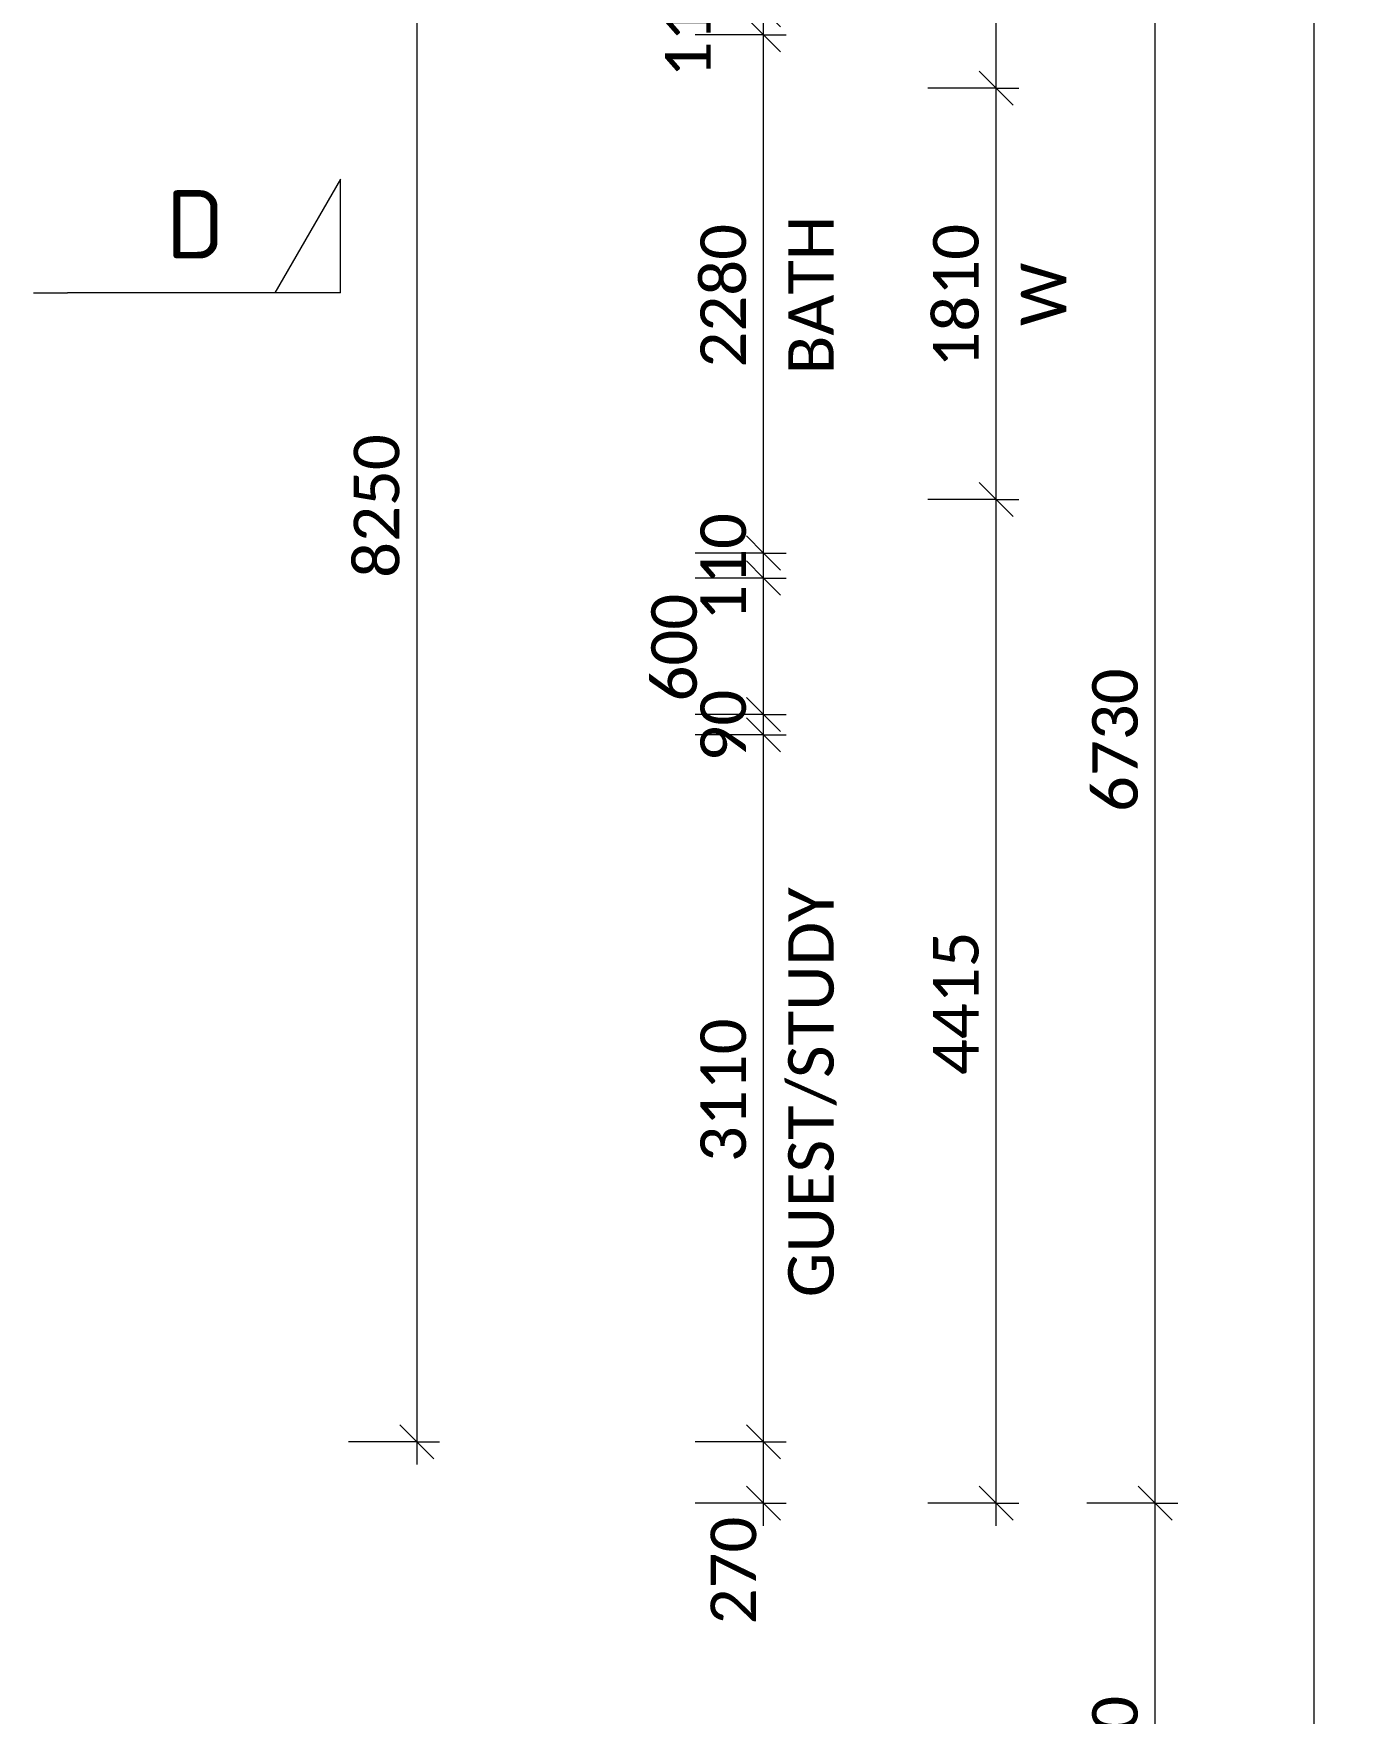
# Model space of a CAD drawing. Header units: millimetres. Extents: x 20072 to 46909, y 1130 to 33990.
# Drawn here: x 41125 to 46909, y 8665 to 16054 of the extents above; entities that cross this region are included whole.
import ezdxf

# ---------------------------------------------------------------- set-up
doc = ezdxf.new("R2010")
doc.units = ezdxf.units.MM
for name, color, linetype, lineweight in [('A-ANNO-DIMS', 211, 'Continuous', 9), ('A-ANNO-DIMS-100', 211, 'Continuous', 9), ('G-ANNO-SYMB', 111, 'Continuous', 9)]:
    doc.layers.add(name, color=color, linetype=linetype, lineweight=lineweight)
doc.styles.add('Calibri_4', font='calibri.ttf', dxfattribs={"height": 300})
doc.styles.add('Calibri_5', font='calibri.ttf', dxfattribs={"height": 200})
doc.styles.add('ISOCPEUR_2', font='ISOCPEUR.ttf', dxfattribs={"height": 300})
doc.dimstyles.new('2_0mm_Calibrii', dxfattribs={"dimscale": 304.8, "dimtxt": 235.469685, "dimasz": 0.492126, "dimexe": 0.328084, "dimexo": 0.0625, "dimgap": 0, "dimtad": 1, "dimdec": 0, "dimzin": 0, "dimdsep": 46, "dimtxsty": 'Calibri_5', "dimblk1": 'OBLIQUE', "dimblk2": 'OBLIQUE', "dimsah": 1, "dimcen": 0.09, "dimdle": 0.328084, "dimazin": 0, "dimtfac": 1, "dimtdec": 4, "dimtix": 1, "dimtmove": 0, "dimatfit": 3, "dimfxl": 0.984252, "dimfxlon": 1, "dimtvp": 1, "dimtolj": 1, "dimtzin": 0, "dimarcsym": 2})
doc.dimstyles.new('2_0mm_Calibrii_1', dxfattribs={"dimscale": 304.8, "dimtxt": 235.469685, "dimasz": 0.492126, "dimexe": 0.328084, "dimexo": 0.0625, "dimgap": 0, "dimtad": 1, "dimdec": 0, "dimzin": 0, "dimdsep": 46, "dimtxsty": 'Calibri_5', "dimblk1": 'OBLIQUE', "dimblk2": 'OBLIQUE', "dimsah": 1, "dimcen": 0.09, "dimdle": 0.328084, "dimazin": 0, "dimtfac": 1, "dimtdec": 4, "dimtix": 1, "dimtmove": 2, "dimatfit": 3, "dimfxl": 0.984252, "dimfxlon": 1, "dimtvp": 1, "dimtolj": 1, "dimtzin": 0, "dimarcsym": 2})
doc.dimstyles.new('3_0mm_CALIBRI', dxfattribs={"dimscale": 304.8, "dimtxt": 353.204527, "dimasz": 0.492126, "dimexe": 0.492126, "dimexo": 0.0625, "dimgap": 0, "dimtad": 1, "dimdec": 0, "dimzin": 0, "dimdsep": 46, "dimtxsty": 'Calibri_4', "dimblk1": 'OBLIQUE', "dimblk2": 'OBLIQUE', "dimsah": 1, "dimcen": 0.09, "dimdle": 0.328084, "dimazin": 0, "dimtfac": 1, "dimtdec": 4, "dimtix": 1, "dimtmove": 0, "dimatfit": 3, "dimfxl": 1.968504, "dimfxlon": 1, "dimtvp": 1, "dimtolj": 1, "dimtzin": 0, "dimarcsym": 2})

# ---------------------------------------------------------------- blocks, each defined once
blk = doc.blocks.new('DIMBLOCK1-2_ MID GROUND FLOOR')
at = {"layer": 'A-ANNO-DIMS-100'}
for p, q in [((46759.3, 7179.5), (46759.3, 28399.5)), ((46759.3, 28299.5), (46684.3, 28374.5)), ((46759.3, 28299.5), (46159.3, 28299.5)), ((46759.3, 28299.5), (46834.3, 28224.5)), ((46759.3, 28299.5), (46909.3, 28299.5)), ((46759.3, 7279.5), (46684.3, 7354.5)), ((46759.3, 7279.5), (46159.3, 7279.5)), ((46759.3, 7279.5), (46834.3, 7204.5)), ((46759.3, 7279.5), (46909.3, 7279.5))]:
    blk.add_line(p, q, dxfattribs=at)
at = {"layer": 'A-ANNO-DIMS-100', "color": 0, "insert": (46343.5, 17181.5), "char_height": 300, "width": 1459.14, "attachment_point": 1, "rotation": 90, "line_spacing_factor": 1.158048, "style": 'Calibri_4'}
blk.add_mtext('21020', dxfattribs=at)
blk = doc.blocks.new('_Oblique')
at = {"color": 0, "linetype": 'ByBlock', "lineweight": -2}
blk.add_line((-0.5, -0.5), (0.5, 0.5), dxfattribs=at)
blk = doc.blocks.new('DIMBLOCK3-2_ MID GROUND FLOOR')
at = {"layer": 'A-ANNO-DIMS-100'}
for p, q in [((46059.3, 9589.5), (45984.3, 9664.5)), ((46059.3, 9589.5), (45759.3, 9589.5)), ((46059.3, 7179.5), (46059.3, 9589.5)), ((46059.3, 9589.5), (46134.3, 9514.5)), ((46059.3, 9589.5), (46159.3, 9589.5)), ((46059.3, 7279.5), (45984.3, 7354.5)), ((46059.3, 7279.5), (45759.3, 7279.5)), ((46059.3, 7279.5), (46134.3, 7204.5)), ((46059.3, 7279.5), (46159.3, 7279.5))]:
    blk.add_line(p, q, dxfattribs=at)
at = {"layer": 'A-ANNO-DIMS-100', "color": 0, "insert": (45782.1, 8110.2), "char_height": 200, "width": 778.208, "attachment_point": 1, "rotation": 90, "line_spacing_factor": 1.158048, "style": 'Calibri_5'}
blk.add_mtext('2310', dxfattribs=at)
blk = doc.blocks.new('DIMBLOCK4-2_ MID GROUND FLOOR')
at = {"layer": 'A-ANNO-DIMS-100'}
for p, q in [((46059.3, 16319.5), (45984.3, 16394.5)), ((46059.3, 16319.5), (45759.3, 16319.5)), ((46059.3, 9589.5), (46059.3, 16319.5)), ((46059.3, 16319.5), (46134.3, 16244.5)), ((46059.3, 16319.5), (46159.3, 16319.5)), ((46059.3, 9589.5), (45984.3, 9664.5)), ((46059.3, 9589.5), (45759.3, 9589.5)), ((46059.3, 9589.5), (46134.3, 9514.5)), ((46059.3, 9589.5), (46159.3, 9589.5))]:
    blk.add_line(p, q, dxfattribs=at)
at = {"layer": 'A-ANNO-DIMS-100', "color": 0, "insert": (45782.1, 12630.2), "char_height": 200, "width": 778.208, "attachment_point": 1, "rotation": 90, "line_spacing_factor": 1.158048, "style": 'Calibri_5'}
blk.add_mtext('6730', dxfattribs=at)
blk = doc.blocks.new('Section - Atria Section Head - Tail-1417894-2_ MID GROUND FLOOR')
at = {"layer": 'G-ANNO-SYMB'}
for p, q in [((-12, 5), (-9.113, 0)), ((-12, 0), (-12, 5)), ((-12, 0), (0, 0))]:
    blk.add_line(p, q, dxfattribs=at)
blk = doc.blocks.new('DIMBLOCK23-2_ MID GROUND FLOOR')
at = {"layer": 'A-ANNO-DIMS-100'}
for p, q in [((45359.3, 14004.5), (45284.3, 14079.5)), ((45359.3, 14004.5), (45059.3, 14004.5)), ((45359.3, 9489.5), (45359.3, 14004.5)), ((45359.3, 14004.5), (45434.3, 13929.5)), ((45359.3, 14004.5), (45459.3, 14004.5)), ((45359.3, 9589.5), (45284.3, 9664.5)), ((45359.3, 9589.5), (45059.3, 9589.5)), ((45359.3, 9589.5), (45434.3, 9514.5)), ((45359.3, 9589.5), (45459.3, 9589.5))]:
    blk.add_line(p, q, dxfattribs=at)
at = {"layer": 'A-ANNO-DIMS-100', "color": 0, "insert": (45082.1, 11472.7), "char_height": 200, "width": 778.208, "attachment_point": 1, "rotation": 90, "line_spacing_factor": 1.158048, "style": 'Calibri_5'}
blk.add_mtext('4415', dxfattribs=at)
blk = doc.blocks.new('DIMBLOCK24-2_ MID GROUND FLOOR')
at = {"layer": 'A-ANNO-DIMS-100'}
for p, q in [((45359.3, 15814.5), (45284.3, 15889.5)), ((45359.3, 15814.5), (45059.3, 15814.5)), ((45359.3, 14004.5), (45359.3, 15814.5)), ((45359.3, 15814.5), (45434.3, 15739.5)), ((45359.3, 15814.5), (45459.3, 15814.5)), ((45359.3, 14004.5), (45284.3, 14079.5)), ((45359.3, 14004.5), (45059.3, 14004.5)), ((45359.3, 14004.5), (45434.3, 13929.5)), ((45359.3, 14004.5), (45459.3, 14004.5))]:
    blk.add_line(p, q, dxfattribs=at)
at = {"layer": 'A-ANNO-DIMS-100', "color": 0, "char_height": 200, "attachment_point": 1, "rotation": 90, "line_spacing_factor": 1.158048, "style": 'Calibri_5'}
for s, insert, width in [('1810', (45082.1, 14585.2), 778.208), ('W', (45468.1, 14768.6), 338.15)]:
    blk.add_mtext(s, dxfattribs=dict(at, insert=insert, width=width))
blk = doc.blocks.new('DIMBLOCK25-2_ MID GROUND FLOOR')
at = {"layer": 'A-ANNO-DIMS-100'}
for p, q in [((45359.3, 17939.5), (45284.3, 18014.5)), ((45359.3, 17939.5), (45059.3, 17939.5)), ((45359.3, 15814.5), (45359.3, 17939.5)), ((45359.3, 17939.5), (45434.3, 17864.5)), ((45359.3, 17939.5), (45459.3, 17939.5)), ((45359.3, 15814.5), (45284.3, 15889.5)), ((45359.3, 15814.5), (45059.3, 15814.5)), ((45359.3, 15814.5), (45434.3, 15739.5)), ((45359.3, 15814.5), (45459.3, 15814.5))]:
    blk.add_line(p, q, dxfattribs=at)
at = {"layer": 'A-ANNO-DIMS-100', "color": 0, "insert": (45082.1, 16552.7), "char_height": 200, "width": 778.208, "attachment_point": 1, "rotation": 90, "line_spacing_factor": 1.158048, "style": 'Calibri_5'}
blk.add_mtext('2125', dxfattribs=at)
blk = doc.blocks.new('DIMBLOCK62-2_ MID GROUND FLOOR')
at = {"layer": 'A-ANNO-DIMS-100'}
for p, q in [((44336, 9859.5), (44261, 9934.5)), ((44336, 9859.5), (44036, 9859.5)), ((44336, 9489.5), (44336, 9859.5)), ((44336, 9859.5), (44411, 9784.5)), ((44336, 9859.5), (44436, 9859.5)), ((44336, 9589.5), (44261, 9664.5)), ((44336, 9589.5), (44036, 9589.5)), ((44336, 9589.5), (44411, 9514.5)), ((44336, 9589.5), (44436, 9589.5))]:
    blk.add_line(p, q, dxfattribs=at)
at = {"layer": 'A-ANNO-DIMS-100', "color": 0, "insert": (44103.8, 9056.5), "char_height": 200, "width": 583.656, "attachment_point": 1, "rotation": 90, "line_spacing_factor": 1.158048, "style": 'Calibri_5'}
blk.add_mtext('270', dxfattribs=at)
blk = doc.blocks.new('DIMBLOCK63-2_ MID GROUND FLOOR')
at = {"layer": 'A-ANNO-DIMS-100'}
for p, q in [((44336, 12969.5), (44261, 13044.5)), ((44336, 12969.5), (44036, 12969.5)), ((44336, 9859.5), (44336, 12969.5)), ((44336, 12969.5), (44411, 12894.5)), ((44336, 12969.5), (44436, 12969.5)), ((44336, 9859.5), (44261, 9934.5)), ((44336, 9859.5), (44036, 9859.5)), ((44336, 9859.5), (44411, 9784.5)), ((44336, 9859.5), (44436, 9859.5))]:
    blk.add_line(p, q, dxfattribs=at)
at = {"layer": 'A-ANNO-DIMS-100', "color": 0, "char_height": 200, "attachment_point": 1, "rotation": 90, "line_spacing_factor": 1.158048, "style": 'Calibri_5'}
for s, insert, width in [('GUEST/STUDY', (44444.9, 10495.7), 2204.923), ('3110', (44058.8, 11090.2), 778.208)]:
    blk.add_mtext(s, dxfattribs=dict(at, insert=insert, width=width))
blk = doc.blocks.new('DIMBLOCK64-2_ MID GROUND FLOOR')
at = {"layer": 'A-ANNO-DIMS-100'}
for p, q in [((44336, 13059.5), (44261, 13134.5)), ((44336, 13059.5), (44036, 13059.5)), ((44336, 12969.5), (44261, 13044.5)), ((44336, 12969.5), (44336, 13059.5)), ((44336, 13059.5), (44411, 12984.5)), ((44336, 13059.5), (44436, 13059.5)), ((44336, 12969.5), (44036, 12969.5)), ((44336, 12969.5), (44411, 12894.5)), ((44336, 12969.5), (44436, 12969.5))]:
    blk.add_line(p, q, dxfattribs=at)
at = {"layer": 'A-ANNO-DIMS-100', "color": 0, "insert": (44058.8, 12852.3), "char_height": 200, "width": 389.104, "attachment_point": 1, "rotation": 90, "line_spacing_factor": 1.158048, "style": 'Calibri_5'}
blk.add_mtext('90', dxfattribs=at)
blk = doc.blocks.new('DIMBLOCK65-2_ MID GROUND FLOOR')
at = {"layer": 'A-ANNO-DIMS-100'}
for p, q in [((44336, 13659.5), (44261, 13734.5)), ((44336, 13659.5), (44036, 13659.5)), ((44336, 13059.5), (44336, 13659.5)), ((44336, 13659.5), (44411, 13584.5)), ((44336, 13659.5), (44436, 13659.5)), ((44336, 13059.5), (44261, 13134.5)), ((44336, 13059.5), (44036, 13059.5)), ((44336, 13059.5), (44411, 12984.5)), ((44336, 13059.5), (44436, 13059.5))]:
    blk.add_line(p, q, dxfattribs=at)
at = {"layer": 'A-ANNO-DIMS-100', "color": 0, "insert": (43842.6, 13116.3), "char_height": 200, "width": 583.656, "attachment_point": 1, "rotation": 90, "line_spacing_factor": 1.158048, "style": 'Calibri_5'}
blk.add_mtext('600', dxfattribs=at)
blk = doc.blocks.new('DIMBLOCK66-2_ MID GROUND FLOOR')
at = {"layer": 'A-ANNO-DIMS-100'}
for p, q in [((44336, 13769.5), (44261, 13844.5)), ((44336, 13769.5), (44036, 13769.5)), ((44336, 13659.5), (44336, 13769.5)), ((44336, 13769.5), (44411, 13694.5)), ((44336, 13769.5), (44436, 13769.5)), ((44336, 13659.5), (44261, 13734.5)), ((44336, 13659.5), (44036, 13659.5)), ((44336, 13659.5), (44411, 13584.5)), ((44336, 13659.5), (44436, 13659.5))]:
    blk.add_line(p, q, dxfattribs=at)
at = {"layer": 'A-ANNO-DIMS-100', "color": 0, "insert": (44058.8, 13471.3), "char_height": 200, "width": 583.656, "attachment_point": 1, "rotation": 90, "line_spacing_factor": 1.158048, "style": 'Calibri_5'}
blk.add_mtext('110', dxfattribs=at)
blk = doc.blocks.new('DIMBLOCK67-2_ MID GROUND FLOOR')
at = {"layer": 'A-ANNO-DIMS-100'}
for p, q in [((44336, 16049.5), (44261, 16124.5)), ((44336, 16049.5), (44036, 16049.5)), ((44336, 13769.5), (44336, 16049.5)), ((44336, 16049.5), (44411, 15974.5)), ((44336, 16049.5), (44436, 16049.5)), ((44336, 13769.5), (44261, 13844.5)), ((44336, 13769.5), (44036, 13769.5)), ((44336, 13769.5), (44411, 13694.5)), ((44336, 13769.5), (44436, 13769.5))]:
    blk.add_line(p, q, dxfattribs=at)
at = {"layer": 'A-ANNO-DIMS-100', "color": 0, "char_height": 200, "attachment_point": 1, "rotation": 90, "line_spacing_factor": 1.158048, "style": 'Calibri_5'}
for s, insert, width in [('BATH', (44444.9, 14556.3), 847.691), ('2280', (44058.8, 14585.2), 778.208)]:
    blk.add_mtext(s, dxfattribs=dict(at, insert=insert, width=width))
blk = doc.blocks.new('DIMBLOCK68-2_ MID GROUND FLOOR')
at = {"layer": 'A-ANNO-DIMS-100'}
for p, q in [((44336, 16159.5), (44261, 16234.5)), ((44336, 16159.5), (44036, 16159.5)), ((44336, 16049.5), (44261, 16124.5)), ((44336, 16049.5), (44336, 16159.5)), ((44336, 16159.5), (44411, 16084.5)), ((44336, 16159.5), (44436, 16159.5)), ((44336, 16049.5), (44036, 16049.5)), ((44336, 16049.5), (44411, 15974.5)), ((44336, 16049.5), (44436, 16049.5))]:
    blk.add_line(p, q, dxfattribs=at)
at = {"layer": 'A-ANNO-DIMS-100', "color": 0, "insert": (43903.7, 15861.3), "char_height": 200, "width": 583.656, "attachment_point": 1, "rotation": 90, "line_spacing_factor": 1.158048, "style": 'Calibri_5'}
blk.add_mtext('110', dxfattribs=at)
blk = doc.blocks.new('DIMBLOCK130-2_ MID GROUND FLOOR')
at = {"layer": 'A-ANNO-DIMS-100'}
for p, q in [((42811, 18109.5), (42736, 18184.5)), ((42811, 18109.5), (42511, 18109.5)), ((42811, 18109.5), (42811, 9759.5)), ((42811, 18109.5), (42886, 18034.5)), ((42811, 18109.5), (42911, 18109.5)), ((42811, 9859.5), (42736, 9934.5)), ((42811, 9859.5), (42511, 9859.5)), ((42811, 9859.5), (42886, 9784.5)), ((42811, 9859.5), (42911, 9859.5))]:
    blk.add_line(p, q, dxfattribs=at)
at = {"layer": 'A-ANNO-DIMS-100', "color": 0, "insert": (42533.8, 13660.2), "char_height": 200, "width": 778.208, "attachment_point": 1, "rotation": 90, "line_spacing_factor": 1.158048, "style": 'Calibri_5'}
blk.add_mtext('8250', dxfattribs=at)

msp = doc.modelspace()

# ---------------------------------------------------------------- linework, layer by layer
at = {"layer": 'G-ANNO-SYMB'}
msp.add_line((41125.3, 14913.6), (41274.8, 14913.6), dxfattribs=at)

# ---------------------------------------------------------------- block references
at = {"layer": 'G-ANNO-SYMB', "extrusion": (0, 0, -1), "xscale": 99.99999999999993, "yscale": 99.99999999999993, "zscale": 99.99999999999993}
msp.add_blockref('Section - Atria Section Head - Tail-1417894-2_ MID GROUND FLOOR', (-41274.8, 14913.6), dxfattribs=at)

# ---------------------------------------------------------------- dimensions: what is measured, and where the dimension line sits
at = {"layer": 'A-ANNO-DIMS'}
for base, p1, p2, dimstyle, override, picture, middle in [((46759.3, 28299.5), (46159.3, 7279.5), (46159.3, 28299.5), '3_0mm_CALIBRI', {"dimpost": '<>', "dimfxl": 21019.999999}, 'DIMBLOCK1-2_ MID GROUND FLOOR', (46605.6, 17789.5)), ((42811, 9859.5), (42511, 18109.5), (42511, 9859.5), '2_0mm_Calibrii', {"dimpost": '<>', "dimfxl": 8250.000001}, 'DIMBLOCK130-2_ MID GROUND FLOOR', (42708.6, 13984.5)), ((45359.3, 17939.5), (45059.3, 15814.5), (45059.3, 17939.5), '2_0mm_Calibrii', {"dimpost": '<>', "dimfxl": 2125}, 'DIMBLOCK25-2_ MID GROUND FLOOR', (45256.8, 16877)), ((46059.3, 16319.5), (45759.3, 9589.5), (45759.3, 16319.5), '2_0mm_Calibrii', {"dimpost": '<>', "dimfxl": 6730.000001}, 'DIMBLOCK4-2_ MID GROUND FLOOR', (45956.8, 12954.5)), ((44336, 13769.5), (44036, 13659.5), (44036, 13769.5), '2_0mm_Calibrii', {"dimpost": '<>', "dimfxl": 110}, 'DIMBLOCK66-2_ MID GROUND FLOOR', (44233.6, 13714.5)), ((45359.3, 14004.5), (45059.3, 9589.5), (45059.3, 14004.5), '2_0mm_Calibrii', {"dimpost": '<>', "dimfxl": 4415.000001}, 'DIMBLOCK23-2_ MID GROUND FLOOR', (45257.6, 11797)), ((44336, 13059.5), (44036, 12969.5), (44036, 13059.5), '2_0mm_Calibrii', {"dimpost": '<>', "dimfxl": 90}, 'DIMBLOCK64-2_ MID GROUND FLOOR', (44233.6, 13014.5)), ((46059.3, 9589.5), (45759.3, 7279.5), (45759.3, 9589.5), '2_0mm_Calibrii', {"dimpost": '<>', "dimfxl": 2310}, 'DIMBLOCK3-2_ MID GROUND FLOOR', (45956.8, 8434.5))]:
    dim = msp.add_linear_dim(base=base, p1=p1, p2=p2, angle=90, dimstyle=dimstyle, override=override, dxfattribs=at)
    dim.commit()
    dim.dimension.update_dxf_attribs({"geometry": picture, "text_midpoint": middle})
for base, p1, p2, override, picture, middle in [((44336, 16159.5), (44036, 16049.5), (44036, 16159.5), {"dimpost": '<>', "dimfxl": 110}, 'DIMBLOCK68-2_ MID GROUND FLOOR', (44037.1, 16153.1)), ((44336, 13659.5), (44036, 13059.5), (44036, 13659.5), {"dimpost": '<>', "dimfxl": 600}, 'DIMBLOCK65-2_ MID GROUND FLOOR', (43975.9, 13408.1)), ((44336, 9859.5), (44036, 9589.5), (44036, 9859.5), {"dimpost": '<>', "dimfxl": 270}, 'DIMBLOCK62-2_ MID GROUND FLOOR', (44237.1, 9348.3))]:
    dim = msp.add_linear_dim(base=base, p1=p1, p2=p2, angle=90, dimstyle='2_0mm_Calibrii_1', override=override, dxfattribs=at)
    dim.commit()
    dim.dimension.update_dxf_attribs({"geometry": picture, "text_midpoint": middle, "dimtype": 160, "text_rotation": 90})
for base, p1, p2, text, override, picture, middle in [((44336, 16049.5), (44036, 13769.5), (44036, 16049.5), '<>\\XBATH', {"dimpost": '<>', "dimfxl": 2280.000001}, 'DIMBLOCK67-2_ MID GROUND FLOOR', (44336, 14909.5)), ((45359.3, 15814.5), (45059.3, 14004.5), (45059.3, 15814.5), '<>\\XW', {"dimpost": '<>', "dimfxl": 1810}, 'DIMBLOCK24-2_ MID GROUND FLOOR', (45359.3, 14909.5)), ((44336, 12969.5), (44036, 9859.5), (44036, 12969.5), '<>\\XGUEST/STUDY', {"dimpost": '<>', "dimfxl": 3110}, 'DIMBLOCK63-2_ MID GROUND FLOOR', (44336, 11414.5))]:
    dim = msp.add_linear_dim(base=base, p1=p1, p2=p2, angle=90, text=text, dimstyle='2_0mm_Calibrii', override=override, dxfattribs=at)
    dim.commit()
    dim.dimension.update_dxf_attribs({"geometry": picture, "text_midpoint": middle})

# ---------------------------------------------------------------- next in the draw order: texts
at = {"layer": 'G-ANNO-SYMB', "insert": (41707.5, 15365.8), "char_height": 300, "width": 288.607, "attachment_point": 1, "style": 'ISOCPEUR_2', "bg_fill": 3, "box_fill_scale": 1.25, "bg_fill_color": 9, "bg_fill_true_color": 13158600, "bg_fill_transparency": 0}
msp.add_mtext('D', dxfattribs=at)

doc.saveas('drawing.dxf')
